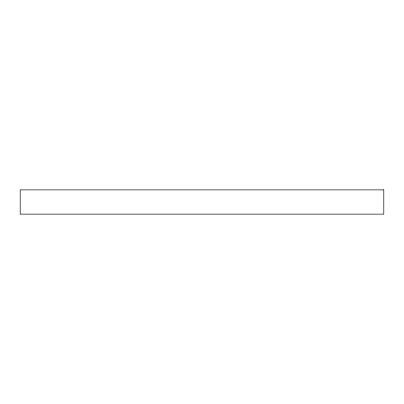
<?xml version="1.0" encoding="UTF-8"?>
<svg xmlns="http://www.w3.org/2000/svg" width="404" height="404" viewBox="0 0 404 404"><rect width="100%" height="100%" fill="white"/><g stroke="black" fill="none" stroke-linecap="round" stroke-linejoin="round"><path stroke-width="0.61" d="M383.8 189.88L20.2 189.88L20.2 214.12L383.8 214.12L383.8 189.88"/></g></svg>
